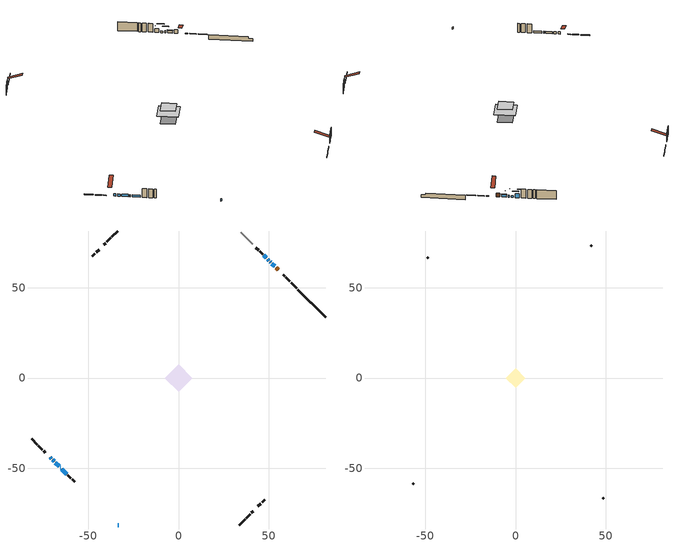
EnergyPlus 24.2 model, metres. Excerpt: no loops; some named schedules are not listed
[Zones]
conditioned space
 floor adiabatic (AdiabaticFloorConstruction): -7.59,0 0,7.59 7.59,0 0,-7.59 z3.17
 floor foundation (Slab1 construction): -5.37,0 0,5.37 5.37,0 0,-5.37 z-1.77
 wall outside (RimJoist1 construction): 33.76,-81.49 36.89,-78.36 / -81.49,-33.76 -78.36,-36.89 / -33.76,81.49 -36.89,78.36 / 65.54,49.72 62.4,52.85 z0.73:1.03
 wall outside (RimJoist2 construction): 37.55,-77.7 39.8,-75.45 / -77.7,-37.55 -75.45,-39.8 / -37.55,77.7 -39.8,75.45 / 61.74,53.51 59.49,55.76 z0.73:1.03
 wall outside (RimJoist3 construction): 40.46,-74.79 41.34,-73.91 / -74.79,-40.46 -73.91,-41.34 / -40.46,74.79 -41.34,73.91 / 58.83,56.42 57.95,57.3 z0.73:1.03
 wall outside (AdiabaticWallConstruction 1): 55.26,59.99 54.07,61.18 z0.73:2.76
 wall outside (AdiabaticWallConstruction): 53.41,61.84 51.83,63.42 z0.73:2; 51.17,64.08 50.8,64.45 / -71.22,-44.03 -70.48,-44.77 / -69.82,-45.43 -68.99,-46.27 / -68.33,-46.92 -66.2,-49.05 / -65.55,-49.7 -65.41,-49.84 / -33.76,-81.49 -33.2,-81.49 / -64.76,-50.5 -61.97,-53.28 z0.73:1.95; 50.14,65.11 49.35,65.9 z0.73:1.65; 48.69,66.56 47.29,67.96 z0.73:2.86
 wall outside (Wall1 construction): 44.03,-71.22 45.66,-69.59 / -61.31,-53.94 -59.69,-55.56 / -44.03,71.22 -45.66,69.59 / 46.64,68.62 45.01,70.24 z0.73:5.61
 wall outside (Wall2 construction): 46.32,-68.93 47.71,-67.54 / -59.03,-56.22 -57.64,-57.61 / -46.32,68.93 -47.71,67.54 / 44.35,70.9 42.96,72.29 z0.73:5.61
 wall foundation (FoundationWall1 construction): 66.19,49.06,-1.77 66.19,49.06,0.73 79.96,35.29,0.73 79.96,35.29,-0.15 81.49,33.76,-0.15 81.49,33.76,-1.77
 wall adiabatic (Wall4 construction): 41.1,74.15 34.41,80.84 z0.73:5.61
 window (WindowConstruction): 53.41,61.84 51.83,63.42 z0.73:2
 window (WindowConstruction 8): 51.17,64.08 50.8,64.45 z0.73:1.95
 window (WindowConstruction 9): -71.22,-44.03 -70.48,-44.77 z0.73:1.95
 window (WindowConstruction 1): -69.82,-45.43 -68.99,-46.26 z0.73:1.95
 window (WindowConstruction 2): -68.33,-46.92 -66.2,-49.05 z0.73:1.95
 window (WindowConstruction 6): -65.55,-49.7 -65.41,-49.84 z0.73:1.95
 window (WindowConstruction 7): -33.76,-81.49 -33.21,-81.49 z0.73:1.95
 window (WindowConstruction 3): 50.14,65.11 49.35,65.9 z0.73:1.64
 window (WindowConstruction 4): 48.69,66.56 47.29,67.96 z0.73:2.86
 window (WindowConstruction 5): -64.75,-50.5 -61.97,-53.28 z0.73:1.95
 door (Door): 55.26,59.99 54.07,61.18 z0.73:2.76
 ceiling adiabatic (AdiabaticFloorConstruction): 0,-7.59 7.59,0 0,7.59 -7.59,0 z3.17
attic - vented
 floor to conditioned space (Floor1 construction Reversed): -5.37,0 0,5.37 5.37,0 0,-5.37 z5.61
 wall outside (Wall3 construction): 48.37,-66.88 48.91,-66.34 / -56.98,-58.27 -56.44,-58.81 / -48.37,66.88 -48.91,66.34 / 42.3,72.95 41.76,73.49 z0.73:5.61
 roof outside (Roof1 construction): 43.38,-71.87,5.61 38.15,-66.65,8.07 36.77,-68.02,8.07 42,-73.25,5.61; -71.87,-43.38,5.61 -66.65,-38.15,8.07 -68.02,-36.77,8.07 -73.25,-42,5.61; -43.38,71.87,5.61 -38.15,66.65,8.07 -36.77,68.02,8.07 -42,73.25,5.61; 55.91,59.34,5.61 50.69,54.11,8.07 52.06,52.73,8.07 57.29,57.96,5.61
shading: 51.62,63.63 53.62,61.63 53.83,61.84 51.83,63.84 z2.3; 47.41,67.84 52.08,63.17 52.29,63.38 47.62,68.05 z4.38; 45.35,69.9 50.63,64.62 50.84,64.83 45.57,70.11 z5.6
[Building]
Building 1: Terrain=Suburbs
[Site:Location]
Montreal Intl AP_QC: Latitude {deg}=45.47; Longitude {deg}=-73.74; Time Zone {hr}=-5; Elevation {m}=36; Keep Site Location Information=Yes
[Site:GroundTemperature:Shallow]
2.07863, -0.316383, -0.508184, 0.628371, 5.19101, 9.73239, 13.6695, 16.1636, 16.3755, 14.347, 10.5102, 6.10817
[Site:WaterMainsTemperature]
Calculation Method=Schedule; Temperature Schedule=mains temperature schedule
[Material] Roughness=Rough; Thermal Absorptance=0.9
Name | Thickness {m} | Conductivity {W/m-K} | Density {kg/m3} | Specific Heat {J/kg-K} | Solar Absorptance | Visible Absorptance
asphalt or fiberglass shingles | 0.00635 | 0.162714 | 1121.4 | 1465.45 | 0.4 | 0.4
ceiling loosefill ins | 0.254 | 0.0480833 | 16.02 | 1046.75 | 0.7 | 0.7
ceiling stud and cavity | 0.1397 | 0.0960498 | 65.682 | 1177.47 | 0.7 | 0.7
concrete 4.0 in. | 0.1016 | 1.803125 | 2242.8 | 837.4 | 0.7 | 0.7
concrete 8.0 in. | 0.2032 | 1.803125 | 2242.8 | 837.4 | 0.7 | 0.7
door material | 0.04445 | 0.0451087 | 512.64 | 1214.23 | 0.7 | 0.7
exterior vertical ins | 0.00091221 | 0.029427 | 32.04 | 1214.23 | 0.7 | 0.7
floor covering | 0.0127 | 0.0433444 | 54.468 | 1339.84 | 0.6 | 0.6
floor rigid ins; wall rigid ins 2 | 0.512978 | 0.029427 | 32.04 | 1214.23 | 0.7 | 0.7
floor stud and cavity | 0.1397 | 1.75129 | 37.0049 | 1207.88 | 0.7 | 0.7
furniture material conditioned space 1 | 0.1524 | 0.115458 | 640.8 | 1214.23 | 0.6 | 0.6
gypsum board | 0.0127 | 0.160291 | 801 | 837.4 | 0.6 | 0.6
osb sheathing 0.5 in. | 0.0127 | 0.115458 | 512.64 | 1214.23 | 0.7 | 0.7
osb sheathing 0.75 in. | 0.01905 | 0.115458 | 512.64 | 1214.23 | 0.7 | 0.7
osb sheathing 2.0 in. | 0.0508 | 0.115458 | 512.64 | 1214.23 | 0.7 | 0.7
rim joist rigid ins; wall rigid ins | 0.051816 | 0.029427 | 32.04 | 1214.23 | 0.7 | 0.7
rim joist stud and cavity | 0.0508 | 0.0347348 | 125.044 | 1163.47 | 0.6 | 0.6
rim joist stud and cavity 1 | 0.0508 | 0.648972 | 50.32683 | 1063.81 | 0.6 | 0.6
rim joist stud and cavity 2 | 0.0508 | 0.0335629 | 125.044 | 1163.47 | 0.6 | 0.6
wall rigid ins 1 | 0.051816 | 0.029427 | 32.04 | 1214.23 | 0.4 | 0.4
wall stud and cavity | 0.1397 | 0.161587 | 139.0536 | 1170.24 | 0.7 | 0.7
wall stud and cavity 1 | 0.1397 | 0.214432 | 139.0536 | 1170.24 | 0.7 | 0.7
wall stud and cavity 2 | 0.0889 | 6.9971 | 50.32683 | 1063.81 | 0.6 | 0.6
wall stud and cavity 3 | 0.1397 | 0.13596 | 139.0536 | 1170.24 | 0.7 | 0.7
wall stud and cavity 4 | 0.0889 | 0.380278 | 52.3479 | 1209.89 | 0.7 | 0.7
wall stud and cavity 5 | 0.0889 | 0.391764 | 83.0341 | 1211.67 | 0.7 | 0.7
wood siding | 0.0254 | 0.102417 | 544.68 | 1172.36 | 0.4 | 0.4
wood siding 1 | 0.00254 | 0.102417 | 544.68 | 1172.36 | 0.4 | 0.4
wood siding 2; wood siding 3; wood siding 4 | 0.0254 | 0.102417 | 544.68 | 1172.36 | 0.7 | 0.7
[WindowMaterial:SimpleGlazingSystem]
Name | U-Factor {W/m2-K} | Solar Heat Gain Coefficient
WindowMaterial | 2.9378 | 0.6
WindowMaterial 1 | 2.938365 | 0.6
WindowMaterial 2 | 2.898619 | 0.65
WindowMaterial 3 | 2.95597 | 0.57
WindowMaterial 4 | 2.890102 | 0.66
WindowMaterial 5 | 2.89067 | 0.66
WindowMaterial 6 | 3.07009 | 0.35
WindowMaterial 7 | 2.96732 | 0.62
WindowMaterial 8 | 5.240794 | 0.62
WindowMaterial 9 | 4.84447 | 0.65
[Construction]
AdiabaticFloorConstruction: floor stud and cavity, floor rigid ins, osb sheathing 0.75 in., floor covering
AdiabaticWallConstruction: wood siding 3, wall rigid ins 2, wall stud and cavity 4, gypsum board
AdiabaticWallConstruction 1: wood siding 4, wall rigid ins 2, wall stud and cavity 4, gypsum board
Door: door material
Floor1 construction Reversed: gypsum board, ceiling stud and cavity, ceiling loosefill ins
FoundationWall1 construction: concrete 8.0 in.
furniture construction conditioned space 1: furniture material conditioned space 1
PartitionWallConstruction: gypsum board, wall stud and cavity 5, gypsum board
RimJoist1 construction: wood siding 2, rim joist rigid ins, osb sheathing 2.0 in., rim joist stud and cavity
RimJoist2 construction: wood siding 2, rim joist stud and cavity 1
RimJoist3 construction: wood siding 2, osb sheathing 2.0 in., rim joist stud and cavity 2
Roof1 construction: asphalt or fiberglass shingles
Slab1 construction: concrete 4.0 in.
Wall1 construction: wood siding, wall rigid ins, osb sheathing 0.5 in., wall stud and cavity, gypsum board
Wall2 construction: wood siding, wall rigid ins, osb sheathing 0.5 in., wall stud and cavity 1, gypsum board
Wall3 construction: wood siding 1, wall stud and cavity 2
Wall4 construction: wall rigid ins 1, osb sheathing 0.5 in., wall stud and cavity 3, gypsum board
WindowConstruction: WindowMaterial
WindowConstruction 1: WindowMaterial 1
WindowConstruction 2: WindowMaterial 2
WindowConstruction 3: WindowMaterial 3
WindowConstruction 4: WindowMaterial 4
WindowConstruction 5: WindowMaterial 5
WindowConstruction 6: WindowMaterial 6
WindowConstruction 7: WindowMaterial 7
WindowConstruction 8: WindowMaterial 8
WindowConstruction 9: WindowMaterial 9
[Zone] Multiplier=1; Part of Total Floor Area=Yes
Name | Volume {m3}
attic - vented | 23.04
conditioned space | 453
[Space]
Name | Zone | Volume {m3}
attic - vented 1 | attic - vented | 23.04
conditioned space 1 | conditioned space | 453
[ZoneInfiltration:EffectiveLeakageArea]
infil attic - vented 1: Zone or Space=attic - vented 1; Schedule=Always On Discrete; Effective Air Leakage Area {cm2}=2304; Stack Coefficient=0.00051047; Wind Coefficient=1.52653e-05
[ZoneMixing]
whole house fan mix: Zone or Space=attic - vented; Schedule=Always On Continuous; Design Flow Rate Calculation Method=Flow/Zone; Design Flow Rate {m3/s}=0; Source Zone or Space=conditioned space
[SurfaceProperty:ExposedFoundationPerimeter]
Slab1: Exposed Perimeter Calculation Method=TotalExposedPerimeter; Total Exposed Perimeter {m}=21.641
[InternalMass] Zone or ZoneList=conditioned space; Space or SpaceList=conditioned space 1
Name | Construction | Surface Area {m2}
furniture mass conditioned space 1 | furniture construction conditioned space 1 | 69.1199
partition wall mass | PartitionWallConstruction | 172.8
[Lights]
interior lighting: Zone or ZoneList or Space or SpaceList=conditioned space 1; Schedule=interior lighting schedule; Design Level Calculation Method=LightingLevel; Lighting Level {W}=343.2; Return Air Fraction=0; Fraction Radiant=0.6; Fraction Visible=0.2; Fraction Replaceable=1
[People]
occupants: Zone or ZoneList or Space or SpaceList=conditioned space 1; Number of People Schedule=occupants schedule; Number of People Calculation Method=People; Number of People=3; Fraction Radiant=0.314171; Sensible Heat Fraction=0.56303; Activity Level Schedule=occupants activity schedule; Carbon Dioxide Generation Rate {m3/s-W}=0; Enable ASHRAE 55 Comfort Warnings=No; Mean Radiant Temperature Calculation Type=EnclosureAveraged
[ElectricEquipment] Zone or ZoneList or Space or SpaceList=conditioned space 1; Design Level Calculation Method=EquipmentLevel
Name | Schedule | Design Level {W} | Fraction Latent | Fraction Radiant | Fraction Lost
clothes dryer | clothes dryer schedule | 140.772 | 0.015 | 0.081 | 0.85
clothes washer | clothes washer schedule | 32.1985 | 0.03 | 0.162 | 0.7
cooking range | cooking range schedule | 208.969 | 0.08 | 0.432 | 0.2
dishwasher | dishwasher schedule | 66.8632 | 0.3 | 0.18 | 0.4
fridge | fridge schedule | 72.9452 | 0 | 0.6 | 0
mech vent bath fan 0 | mech vent bath fan 0 schedule | 50.2 | 0 | 0 | 1
mech vent bath fan 1 | mech vent bath fan 1 schedule | 50.2 | 0 | 0 | 1
mech vent house fan | mech vent house fan schedule | 0 | 0 | 0 | 1
mech vent house fan cfis | mech vent house fan cfis schedule | 0 | 0 | 0 | 0
mech vent range fan 0 | mech vent range fan 0 schedule | 57 | 0 | 0 | 1
misc plug loads | misc plug loads schedule | 494.7 | 0.045 | 0.513 | 0.1
whole house fan | Always On Discrete | 0 | 0 | 0 | 1
[OtherEquipment] Zone or ZoneList or Space or SpaceList=conditioned space 1; Design Level Calculation Method=EquipmentLevel
Name | Fuel Type | Schedule | Design Level {W} | Fraction Latent | Fraction Radiant | Fraction Lost
clothes dryer 1 | Electricity | clothes dryer schedule | 0 | 0.015 | 0.081 | 0.85
cooking range 1 | Electricity | cooking range schedule | 0 | 0.08 | 0.432 | 0.2
general water use latent | None | general water use schedule | 59.3978 | 1 | 0 | 0
general water use sensible | None | general water use schedule | -58.539 | 0 | 0.6 | 0
mech vent house fan latent load | None | Always On Discrete | 0 | 1 | 0 | 0
mech vent house fan sensible load | None | Always On Discrete | 0 | 0 | 0 | 0
water heater energy adjustment1 | Electricity | Always On Discrete | 0.01 | 0 | 0 | 1
[ZoneInfiltration:DesignFlowRate] Zone or ZoneList or Space or SpaceList=conditioned space 1; Schedule=Always On Discrete; Design Flow Rate Calculation Method=Flow/Zone; Design Flow Rate {m3/s}=0
infil flow; natural vent flow; whole house fan flow
[AvailabilityManager:Scheduled]
central ac airloop Availability Manager: Schedule=Always On Discrete
[Foundation:Kiva]
Foundation Kiva 1: Initial Indoor Air Temperature {C}=18; Wall Height Above Grade {m}=0.729996; Wall Depth Below Slab {m}=0.2032; Custom Block Material Name 1=exterior vertical ins; Custom Block Depth 1 {m}=2.5; Custom Block X Position 1 {m}=0.2032; Custom Block Z Position 1 {m}=0
[Foundation:Kiva:Settings]
Soil Conductivity {W/m-K}=0.849921; Soil Density {kg/m3}=1842.3; Soil Specific Heat {J/kg-K}=418.7; Ground Solar Absorptivity=0.9; Ground Thermal Absorptivity=0.9; Ground Surface Roughness {m}=0.03; Far-Field Width {m}=40; Deep-Ground Boundary Condition=ZeroFlux; Deep-Ground Depth {m}=40; Minimum Cell Dimension {m}=0.2; Maximum Cell Growth Coefficient=3; Simulation Timestep=Timestep
[Exterior:Lights]
exterior lighting: Schedule=exterior lighting schedule; Design Level {W}=75.6
[EnergyManagementSystem:GlobalVariable]
central_ac_airloop_Fan_RTF
infil_program_Qfan
infil_program_Qinf
natural_vent_program_Qnv
natural_vent_program_Qwhf
[EnergyManagementSystem:Sensor]
Name | Output:Variable or Output:Meter Index Key | Output:Variable or Output:Meter
airflow_gain | infil flow | Infiltration Sensible Heat Gain Energy
airflow_gain_1 | natural vent flow | Infiltration Sensible Heat Gain Energy
airflow_gain_2 | whole house fan flow | Infiltration Sensible Heat Gain Energy
airflow_loss | infil flow | Infiltration Sensible Heat Loss Energy
airflow_loss_1 | natural vent flow | Infiltration Sensible Heat Loss Energy
airflow_loss_2 | whole house fan flow | Infiltration Sensible Heat Loss Energy
clg_load_cond |  | Cooling:EnergyTransfer:Zone:CONDITIONED SPACE
clg_sp_s; clg_sp_s_1 | cooling setpoint | Schedule Value
clothes_dryer_exhaust_0_sch_s | clothes dryer exhaust 0 schedule | Schedule Value
cool_season | cooling season schedule | Schedule Value
htg_load_cond |  | Heating:EnergyTransfer:Zone:CONDITIONED SPACE
htg_sp_s; htg_sp_s_1 | heating setpoint | Schedule Value
ig_ee_conv | clothes dryer | Electric Equipment Convective Heating Energy
ig_ee_conv_2 | cooking range | Electric Equipment Convective Heating Energy
ig_ee_conv_4 | fridge | Electric Equipment Convective Heating Energy
ig_ee_conv_5 | misc plug loads | Electric Equipment Convective Heating Energy
ig_ee_conv_6 | whole house fan | Electric Equipment Convective Heating Energy
ig_ee_rad | clothes dryer | Electric Equipment Radiant Heating Energy
ig_ee_rad_2 | cooking range | Electric Equipment Radiant Heating Energy
ig_ee_rad_4 | fridge | Electric Equipment Radiant Heating Energy
ig_ee_rad_5 | misc plug loads | Electric Equipment Radiant Heating Energy
ig_ee_rad_6 | whole house fan | Electric Equipment Radiant Heating Energy
ig_lgt_conv | interior lighting | Lights Convective Heating Energy
ig_lgt_rad | interior lighting | Lights Radiant Heating Energy
ig_lgt_vis | interior lighting | Lights Visible Radiation Heating Energy
ig_oe_conv | clothes dryer 1 | Other Equipment Convective Heating Energy
ig_oe_conv_1 | cooking range 1 | Other Equipment Convective Heating Energy
ig_oe_conv_2 | general water use latent | Other Equipment Convective Heating Energy
ig_oe_conv_3 | general water use sensible | Other Equipment Convective Heating Energy
ig_oe_conv_4 | water heater energy adjustment1 | Other Equipment Convective Heating Energy
ig_oe_rad | clothes dryer 1 | Other Equipment Radiant Heating Energy
ig_oe_rad_1 | cooking range 1 | Other Equipment Radiant Heating Energy
ig_oe_rad_2 | general water use latent | Other Equipment Radiant Heating Energy
ig_oe_rad_3 | general water use sensible | Other Equipment Radiant Heating Energy
ig_oe_rad_4 | water heater energy adjustment1 | Other Equipment Radiant Heating Energy
ig_ppl_conv | occupants | People Convective Heating Energy
ig_ppl_rad | occupants | People Radiant Heating Energy
im_conv | furniture mass conditioned space 1 | Surface Inside Face Convection Heat Gain Energy
im_conv_1 | partition wall mass | Surface Inside Face Convection Heat Gain Energy
im_ig | furniture mass conditioned space 1 | Surface Inside Face Internal Gains Radiation Heat Gain Energy
im_ig_1 | partition wall mass | Surface Inside Face Internal Gains Radiation Heat Gain Energy
im_lgt | furniture mass conditioned space 1 | Surface Inside Face Lights Radiation Heat Gain Energy
im_lgt_1 | partition wall mass | Surface Inside Face Lights Radiation Heat Gain Energy
im_sol | furniture mass conditioned space 1 | Surface Inside Face Solar Radiation Heat Gain Energy
im_sol_1 | partition wall mass | Surface Inside Face Solar Radiation Heat Gain Energy
im_surf | furniture mass conditioned space 1 | Surface Inside Face Net Surface Thermal Radiation Heat Gain Energy
im_surf_1 | partition wall mass | Surface Inside Face Net Surface Thermal Radiation Heat Gain Energy
mech_vent_bath_fan_0_sch_s | mech vent bath fan 0 schedule | Schedule Value
mech_vent_bath_fan_1_sch_s | mech vent bath fan 1 schedule | Schedule Value
mech_vent_range_fan_0_sch_s | mech vent range fan 0 schedule | Schedule Value
mv_conv | mech vent bath fan 0 | Electric Equipment Convective Heating Energy
mv_conv_1 | mech vent bath fan 1 | Electric Equipment Convective Heating Energy
mv_conv_2 | mech vent house fan | Electric Equipment Convective Heating Energy
mv_conv_3 | mech vent house fan cfis | Electric Equipment Convective Heating Energy
mv_conv_4 | mech vent range fan 0 | Electric Equipment Convective Heating Energy
mv_conv_5 | mech vent house fan latent load | Other Equipment Convective Heating Energy
mv_conv_6 | mech vent house fan sensible load | Other Equipment Convective Heating Energy
mv_rad | mech vent bath fan 0 | Electric Equipment Radiant Heating Energy
mv_rad_1 | mech vent bath fan 1 | Electric Equipment Radiant Heating Energy
mv_rad_2 | mech vent house fan | Electric Equipment Radiant Heating Energy
mv_rad_3 | mech vent house fan cfis | Electric Equipment Radiant Heating Energy
mv_rad_4 | mech vent range fan 0 | Electric Equipment Radiant Heating Energy
mv_rad_5 | mech vent house fan latent load | Other Equipment Radiant Heating Energy
mv_rad_6 | mech vent house fan sensible load | Other Equipment Radiant Heating Energy
natural_vent_s | natural vent schedule | Schedule Value
out_pb_s |  | Site Outdoor Air Barometric Pressure
out_wt_s |  | Site Outdoor Air Humidity Ratio
site_vw_s |  | Site Wind Speed
ss_back_out | Window1 | Surface Window Shortwave from Zone Back Out Window Heat Transfer Rate
ss_back_out_1 | Window10 | Surface Window Shortwave from Zone Back Out Window Heat Transfer Rate
ss_back_out_2 | Window11 | Surface Window Shortwave from Zone Back Out Window Heat Transfer Rate
ss_back_out_3 | Window3 | Surface Window Shortwave from Zone Back Out Window Heat Transfer Rate
ss_back_out_4 | Window4 | Surface Window Shortwave from Zone Back Out Window Heat Transfer Rate
ss_back_out_5 | Window5 | Surface Window Shortwave from Zone Back Out Window Heat Transfer Rate
ss_back_out_6 | Window6 | Surface Window Shortwave from Zone Back Out Window Heat Transfer Rate
ss_back_out_7 | Window7 | Surface Window Shortwave from Zone Back Out Window Heat Transfer Rate
ss_back_out_8 | Window8 | Surface Window Shortwave from Zone Back Out Window Heat Transfer Rate
ss_back_out_9 | Window9 | Surface Window Shortwave from Zone Back Out Window Heat Transfer Rate
ss_conv | Door1 | Surface Inside Face Convection Heat Gain Energy
ss_conv_1 | Window1 | Surface Inside Face Convection Heat Gain Energy
ss_conv_10 | Window9 | Surface Inside Face Convection Heat Gain Energy
ss_conv_2 | Window10 | Surface Inside Face Convection Heat Gain Energy
ss_conv_3 | Window11 | Surface Inside Face Convection Heat Gain Energy
ss_conv_4 | Window3 | Surface Inside Face Convection Heat Gain Energy
ss_conv_5 | Window4 | Surface Inside Face Convection Heat Gain Energy
ss_conv_6 | Window5 | Surface Inside Face Convection Heat Gain Energy
ss_conv_7 | Window6 | Surface Inside Face Convection Heat Gain Energy
ss_conv_8 | Window7 | Surface Inside Face Convection Heat Gain Energy
ss_conv_9 | Window8 | Surface Inside Face Convection Heat Gain Energy
ss_ig | Door1 | Surface Inside Face Internal Gains Radiation Heat Gain Energy
ss_ig_1 | Window1 | Surface Inside Face Internal Gains Radiation Heat Gain Energy
ss_ig_10 | Window9 | Surface Inside Face Internal Gains Radiation Heat Gain Energy
ss_ig_2 | Window10 | Surface Inside Face Internal Gains Radiation Heat Gain Energy
ss_ig_3 | Window11 | Surface Inside Face Internal Gains Radiation Heat Gain Energy
ss_ig_4 | Window3 | Surface Inside Face Internal Gains Radiation Heat Gain Energy
ss_ig_5 | Window4 | Surface Inside Face Internal Gains Radiation Heat Gain Energy
ss_ig_6 | Window5 | Surface Inside Face Internal Gains Radiation Heat Gain Energy
ss_ig_7 | Window6 | Surface Inside Face Internal Gains Radiation Heat Gain Energy
ss_ig_8 | Window7 | Surface Inside Face Internal Gains Radiation Heat Gain Energy
ss_ig_9 | Window8 | Surface Inside Face Internal Gains Radiation Heat Gain Energy
ss_lgt | Door1 | Surface Inside Face Lights Radiation Heat Gain Energy
ss_sol | Door1 | Surface Inside Face Solar Radiation Heat Gain Energy
ss_surf | Door1 | Surface Inside Face Net Surface Thermal Radiation Heat Gain Energy
ss_surf_1 | Window1 | Surface Inside Face Net Surface Thermal Radiation Heat Gain Energy
ss_surf_10 | Window9 | Surface Inside Face Net Surface Thermal Radiation Heat Gain Energy
ss_surf_2 | Window10 | Surface Inside Face Net Surface Thermal Radiation Heat Gain Energy
ss_surf_3 | Window11 | Surface Inside Face Net Surface Thermal Radiation Heat Gain Energy
ss_surf_4 | Window3 | Surface Inside Face Net Surface Thermal Radiation Heat Gain Energy
ss_surf_5 | Window4 | Surface Inside Face Net Surface Thermal Radiation Heat Gain Energy
ss_surf_6 | Window5 | Surface Inside Face Net Surface Thermal Radiation Heat Gain Energy
ss_surf_7 | Window6 | Surface Inside Face Net Surface Thermal Radiation Heat Gain Energy
ss_surf_8 | Window7 | Surface Inside Face Net Surface Thermal Radiation Heat Gain Energy
ss_surf_9 | Window8 | Surface Inside Face Net Surface Thermal Radiation Heat Gain Energy
ss_trans_in | Window1 | Surface Window Transmitted Solar Radiation Rate
ss_trans_in_1 | Window10 | Surface Window Transmitted Solar Radiation Rate
ss_trans_in_2 | Window11 | Surface Window Transmitted Solar Radiation Rate
ss_trans_in_3 | Window3 | Surface Window Transmitted Solar Radiation Rate
ss_trans_in_4 | Window4 | Surface Window Transmitted Solar Radiation Rate
ss_trans_in_5 | Window5 | Surface Window Transmitted Solar Radiation Rate
ss_trans_in_6 | Window6 | Surface Window Transmitted Solar Radiation Rate
ss_trans_in_7 | Window7 | Surface Window Transmitted Solar Radiation Rate
ss_trans_in_8 | Window8 | Surface Window Transmitted Solar Radiation Rate
ss_trans_in_9 | Window9 | Surface Window Transmitted Solar Radiation Rate
ss_trans_out | Window1 | Surface Inside Face Initial Transmitted Diffuse Transmitted Out Window Solar Radiation Rate
ss_trans_out_1 | Window10 | Surface Inside Face Initial Transmitted Diffuse Transmitted Out Window Solar Radiation Rate
ss_trans_out_2 | Window11 | Surface Inside Face Initial Transmitted Diffuse Transmitted Out Window Solar Radiation Rate
ss_trans_out_3 | Window3 | Surface Inside Face Initial Transmitted Diffuse Transmitted Out Window Solar Radiation Rate
ss_trans_out_4 | Window4 | Surface Inside Face Initial Transmitted Diffuse Transmitted Out Window Solar Radiation Rate
ss_trans_out_5 | Window5 | Surface Inside Face Initial Transmitted Diffuse Transmitted Out Window Solar Radiation Rate
ss_trans_out_6 | Window6 | Surface Inside Face Initial Transmitted Diffuse Transmitted Out Window Solar Radiation Rate
ss_trans_out_7 | Window7 | Surface Inside Face Initial Transmitted Diffuse Transmitted Out Window Solar Radiation Rate
ss_trans_out_8 | Window8 | Surface Inside Face Initial Transmitted Diffuse Transmitted Out Window Solar Radiation Rate
ss_trans_out_9 | Window9 | Surface Inside Face Initial Transmitted Diffuse Transmitted Out Window Solar Radiation Rate
s_conv | Floor1 | Surface Inside Face Convection Heat Gain Energy
s_conv_1 | FoundationWall1 | Surface Inside Face Convection Heat Gain Energy
s_conv_10 | RimJoist2:315 | Surface Inside Face Convection Heat Gain Energy
s_conv_11 | RimJoist2:45 | Surface Inside Face Convection Heat Gain Energy
s_conv_12 | RimJoist3:135 | Surface Inside Face Convection Heat Gain Energy
s_conv_13 | RimJoist3:225 | Surface Inside Face Convection Heat Gain Energy
s_conv_14 | RimJoist3:315 | Surface Inside Face Convection Heat Gain Energy
s_conv_15 | RimJoist3:45 | Surface Inside Face Convection Heat Gain Energy
s_conv_16 | Slab1 | Surface Inside Face Convection Heat Gain Energy
s_conv_17 | Wall1:135 | Surface Inside Face Convection Heat Gain Energy
s_conv_18 | Wall1:225 | Surface Inside Face Convection Heat Gain Energy
s_conv_19 | Wall1:315 | Surface Inside Face Convection Heat Gain Energy
s_conv_2 | inferred conditioned ceiling | Surface Inside Face Convection Heat Gain Energy
s_conv_20 | Wall1:45 | Surface Inside Face Convection Heat Gain Energy
s_conv_21 | Wall2:135 | Surface Inside Face Convection Heat Gain Energy
s_conv_22 | Wall2:225 | Surface Inside Face Convection Heat Gain Energy
s_conv_23 | Wall2:315 | Surface Inside Face Convection Heat Gain Energy
s_conv_24 | Wall2:45 | Surface Inside Face Convection Heat Gain Energy
s_conv_25 | Wall4 | Surface Inside Face Convection Heat Gain Energy
s_conv_3 | inferred conditioned floor | Surface Inside Face Convection Heat Gain Energy
s_conv_4 | RimJoist1:135 | Surface Inside Face Convection Heat Gain Energy
